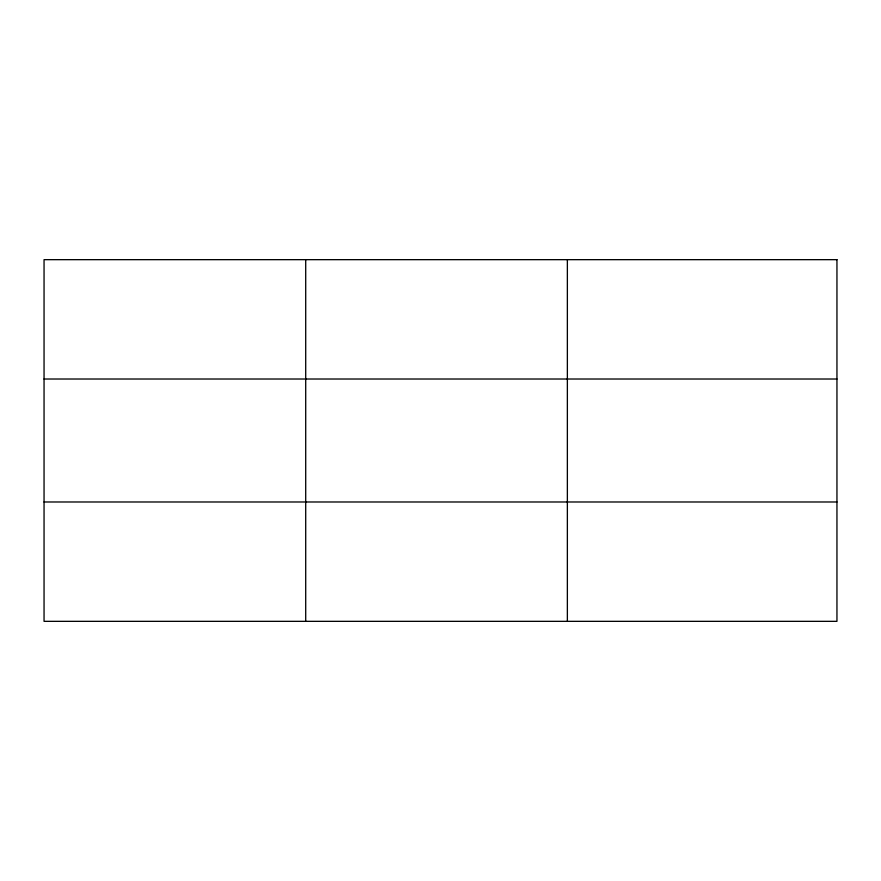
<?xml version="1.0" encoding="UTF-8"?>
<svg xmlns="http://www.w3.org/2000/svg" width="881" height="881" viewBox="0 0 881 881"><rect width="100%" height="100%" fill="white"/><g stroke="black" fill="none" stroke-linecap="round" stroke-linejoin="round"><path stroke-width="1.32" d="M305.707 621.336L305.707 259.664M567.364 621.336L567.364 259.664M44.05 379.017L836.95 379.017M44.05 501.983L836.95 501.983M836.95 259.664L836.95 621.336L44.05 621.336L44.05 259.664L836.95 259.664"/></g></svg>
